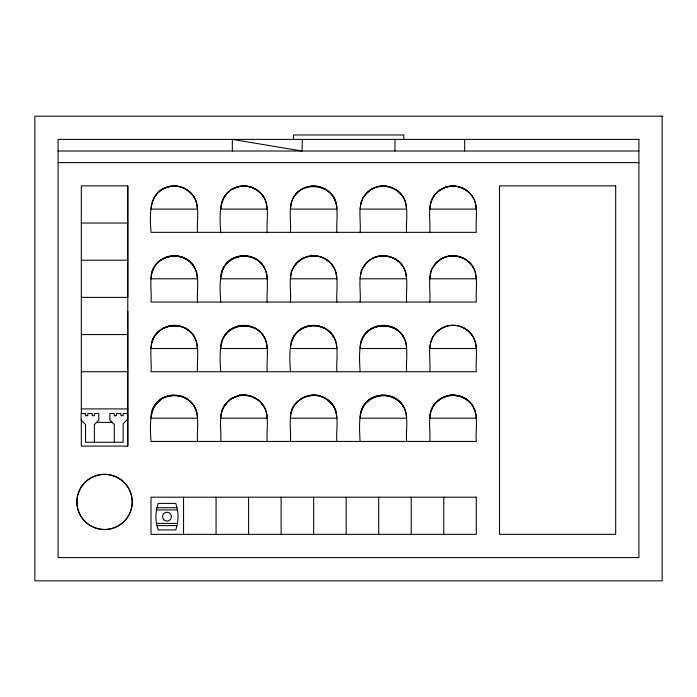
<?xml version="1.0" encoding="UTF-8"?>
<svg xmlns="http://www.w3.org/2000/svg" width="697" height="697" viewBox="0 0 697 697"><rect width="100%" height="100%" fill="white"/><g stroke="black" fill="none" stroke-linecap="round" stroke-linejoin="round"><path stroke-width="1.05" d="M81.314 419.524L81.314 446.08L127.786 446.08L127.786 311.376M81.314 413.155L81.314 185.864L127.786 185.864L127.786 297.384L81.314 297.384M429.814 232.336C430.79 219.224 426.163 203.175 436.618 192.668C441.079 188.46 446.916 186.047 453.05 185.864C461.231 186.003 468.959 190.464 473.167 197.486C478.839 208.194 475.258 220.818 476.286 232.336L151.014 232.336C149.846 215.896 148.156 192.058 168.238 186.657C176.175 184.67 184.801 186.988 190.682 192.668C201.137 203.175 196.51 219.224 197.486 232.336M429.814 441.436C430.79 428.324 426.163 412.275 436.618 401.768C441.079 397.56 446.916 395.147 453.05 394.964C461.231 395.103 468.959 399.564 473.167 406.586C478.839 417.294 475.258 429.918 476.286 441.436L151.014 441.436C149.916 424.865 148.104 401.211 168.238 395.757C176.175 393.77 184.801 396.088 190.682 401.768C201.137 412.275 196.51 428.324 197.486 441.436M162.636 189.244C174.363 184.121 168.491 186.901 162.636 188.983C155.614 193.191 151.153 200.919 151.014 209.1L197.486 209.1L196.693 203.088M151.807 412.267C158.446 386.495 197.582 391.827 197.486 418.2L151.014 418.2C150.334 391.305 190.569 387.427 196.693 412.267M168.238 186.953L174.25 185.864L168.238 186.657M180.262 395.757L185.864 398.083M196.693 203.167C194.202 192.921 183.694 186.143 174.25 185.864M194.332 197.512C190.447 191.048 182.536 185.907 174.25 186.169M220.714 441.436C221.803 428.446 216.933 412.293 227.518 401.986C231.953 397.656 237.633 395.103 243.95 394.964C252.131 395.103 259.859 399.564 264.067 406.586C269.739 417.294 266.158 429.918 267.186 441.436M220.714 232.336C219.546 215.896 217.856 192.058 237.938 186.657C245.875 184.67 254.501 186.988 260.382 192.668C270.837 203.175 266.21 219.224 267.186 232.336M232.336 398.344C247.418 391.618 236.797 397.055 232.336 398.083C237.904 395.765 244.028 394.005 249.962 396.053C259.798 398.728 267.247 407.893 267.186 418.2L220.714 418.2C220.757 410.019 225.375 402.282 232.336 398.083C229.208 398.841 217.211 415.046 227.518 401.986M232.336 189.244C244.063 184.121 238.191 186.901 232.336 188.983C225.314 193.191 220.853 200.919 220.714 209.1L267.186 209.1L266.393 203.088M243.95 395.269C262.421 397.264 238.383 393.936 237.938 395.757M237.938 186.953L243.95 185.864L237.938 186.657M249.962 396.053C265.54 402.857 258.387 401.611 264.067 406.734M266.393 203.167C263.936 192.999 253.499 186.508 243.95 185.864M290.414 441.436C291.503 428.446 286.633 412.293 297.218 401.986C301.653 397.656 307.333 395.103 313.65 394.964C321.831 395.103 329.559 399.564 333.767 406.586C339.439 417.294 335.858 429.918 336.886 441.436M333.767 406.586C330.944 402.282 325.421 397.447 319.662 396.053C326.858 397.752 334.107 404.338 336.093 412.267C329.664 386.8 289.952 391.688 290.414 418.2L336.886 418.2L336.093 412.188M291.207 412.188C294.012 399.973 308.71 392.829 319.662 395.757M469.482 401.986C467.286 399.825 462.747 397.098 459.062 396.053C446.263 393.866 448.702 394.589 459.062 396.053C468.95 398.388 476.304 408.067 476.286 418.2L429.814 418.2C428.899 395.521 462.564 386.495 473.167 406.656M430.607 203.167C432.358 197.016 436.078 192.32 441.436 189.244C434.963 192.703 429.692 201.024 429.814 209.1L476.286 209.1L475.493 203.088M447.038 396.053C441.61 397.151 436.244 401.55 432.933 406.586C437.071 399.52 445.627 395.269 453.05 394.964M441.436 189.244L447.038 186.657L441.436 188.983M447.038 186.953L453.05 185.864L447.038 186.657M475.493 412.267L473.132 406.612M475.493 203.167C473.036 192.999 462.599 186.508 453.05 185.864M302.341 139.4L302.036 151.014L232.336 139.4L232.336 151.014M197.486 371.736C196.51 358.624 201.137 342.575 190.682 332.068C186.221 327.86 180.384 325.447 174.25 325.264C166.069 325.403 158.341 329.864 154.133 336.886C148.461 347.594 152.042 360.218 151.014 371.736L476.286 371.736C475.232 358.65 480.015 342.602 469.586 332.094C465.099 327.86 459.218 325.447 453.05 325.264C444.817 325.368 437.141 329.951 432.828 336.904C427.261 347.637 430.859 360.227 429.814 371.736M336.886 232.336C335.91 219.224 340.537 203.175 330.082 192.668C325.621 188.46 319.784 186.047 313.65 185.864C305.469 186.003 297.741 190.464 293.533 197.486C287.861 208.194 291.442 220.818 290.414 232.336M336.886 302.036C335.91 288.924 340.537 272.875 330.082 262.368C325.621 258.16 319.784 255.747 313.65 255.564C305.469 255.703 297.741 260.164 293.533 267.186C287.861 277.894 291.442 290.518 290.414 302.036M406.586 232.336C405.61 219.224 410.237 203.175 399.782 192.668C395.321 188.46 389.484 186.047 383.35 185.864C375.169 186.003 367.441 190.464 363.233 197.486C357.561 208.194 361.142 220.818 360.114 232.336M406.586 302.036C405.61 288.924 410.237 272.875 399.782 262.368C395.321 258.16 389.484 255.747 383.35 255.564C375.169 255.703 367.441 260.164 363.233 267.186C357.561 277.894 361.142 290.518 360.114 302.036M197.486 302.036C196.51 288.924 201.137 272.875 190.682 262.368C186.221 258.16 180.384 255.747 174.25 255.564C166.069 255.703 158.341 260.164 154.133 267.186C148.461 277.894 152.042 290.518 151.014 302.036L476.286 302.036C475.31 288.924 479.937 272.875 469.482 262.368C465.021 258.16 459.184 255.747 453.05 255.564C444.869 255.703 437.141 260.164 432.933 267.186C427.261 277.894 430.842 290.518 429.814 302.036M473.272 336.904L473.167 336.886A23.236 23.236 0 0 0 432.933 336.886L430.607 342.488L429.814 348.5L476.286 348.5C476.225 338.245 468.994 328.81 459.114 326.065M196.693 272.867C189.845 247.104 150.961 252.575 151.014 278.8L197.486 278.8L196.693 272.788M196.693 342.567C189.863 316.856 150.996 322.389 151.014 348.5L197.486 348.5L196.693 342.488M267.186 302.036C266.21 288.924 270.837 272.875 260.382 262.368C254.501 256.688 245.875 254.37 237.938 256.357C217.29 261.767 219.843 285.761 220.714 302.036M267.186 371.736C266.21 358.624 270.837 342.575 260.382 332.068C254.501 326.388 245.875 324.07 237.938 326.057C217.281 331.467 219.843 355.461 220.714 371.736M291.207 203.167L290.414 209.1L336.886 209.1C337.365 183.076 297.462 177.918 291.207 203.088M291.207 272.788L290.414 278.8L336.886 278.8L336.093 272.788M336.886 371.736C335.91 358.624 340.537 342.575 330.082 332.068C324.201 326.388 315.575 324.07 307.638 326.057C286.981 331.467 289.543 355.461 290.414 371.736M360.907 203.088L360.114 209.1L406.586 209.1L405.793 203.088M360.907 272.788L360.114 278.8L406.586 278.8L405.793 272.788M406.586 371.736C405.61 358.624 410.237 342.575 399.782 332.068C393.901 326.388 385.275 324.07 377.338 326.057C356.681 331.467 359.243 355.461 360.114 371.736M406.586 441.436C405.61 428.324 410.237 412.275 399.782 401.768C393.901 396.088 385.275 393.77 377.338 395.757C356.681 401.167 359.243 425.161 360.114 441.436M430.607 272.788L429.814 278.8L476.286 278.8L475.493 272.788M156.476 509.934L158.132 503.391L175.836 503.391L177.491 509.934A40.931 40.931 0 0 1 177.491 523.395L175.836 529.938L158.132 529.938L156.476 523.395A40.931 40.931 0 0 1 156.476 509.934L177.491 509.934M293.533 267.343C303.726 254.283 290.388 269.678 291.207 272.867M363.233 197.634L366.918 192.886L371.736 188.983L366.918 192.886L363.233 197.486L360.907 203.167M363.233 267.343C373.426 254.283 360.088 269.678 360.907 272.867M403.467 406.734C393.16 386.452 359.138 395.739 360.114 418.2L406.586 418.2C407.048 392.045 367.258 386.678 360.907 412.267M432.933 267.343C443.126 254.283 429.788 269.678 430.607 272.867M151.807 272.867C156.206 253.682 185.202 249.665 194.367 267.343C186.273 252.471 162.462 252.436 154.133 267.186M151.807 342.567C156.102 323.347 185.132 319.496 194.367 337.034M221.507 272.875C228.311 247.226 267.204 252.453 267.186 278.8L220.714 278.8C219.755 255.956 253.9 247.357 264.067 267.352M221.507 342.567C228.241 317.301 267.178 321.883 267.186 348.5L220.714 348.5C219.625 325.421 254.388 317.37 264.067 337.034M221.507 412.267L223.833 406.586M291.207 342.567C298.028 316.865 336.834 322.214 336.886 348.5L290.414 348.5C290.074 333.872 305.704 321.953 319.662 326.353C325.874 327.912 330.561 331.737 333.732 336.912C334.403 338.184 329.725 331.336 330.082 332.068M360.907 342.567C367.197 316.996 407.074 322.328 406.586 348.5L360.114 348.5C359.164 325.908 393.056 316.699 403.467 337.034M222.665 200.405L221.507 203.167M155.954 404.347C167.986 393.326 163.011 396.393 154.133 406.734M154.133 406.586L159.7 400.514M155.03 405.523L157.818 401.768M325.264 328.383C315.079 322.911 299.745 326.057 293.533 336.886M403.467 336.886C395.112 322.171 371.588 322.171 363.233 336.886M255.564 258.97C244.856 252.767 230.176 256.731 223.833 267.186M162.636 188.983L157.818 192.668L154.133 197.634M232.336 188.983L227.518 192.668L223.833 197.634M297.218 401.986L302.036 398.344M333.732 267.212C330.544 262.168 325.455 258.369 319.662 256.662C309.642 255.25 306.41 254.379 319.662 256.662C327.59 258.491 333.819 264.991 336.093 272.867M333.732 197.512C324.968 182.03 301.339 182.762 293.533 197.634M403.432 197.512C397.203 186.962 382.418 183.05 371.736 189.244C383.847 181.481 401.96 188.408 405.793 203.167M403.467 406.586C398.275 397.97 386.678 393.361 377.338 396.053M307.638 256.357L302.036 258.953L297.218 262.595C301.479 258.029 307.29 256.357 313.65 255.877L307.638 256.662M446.986 326.065L441.34 328.392L436.618 332.068M168.238 396.053L174.25 395.269M180.262 326.057L174.25 325.577L168.238 326.353M255.564 328.383C250.772 326.414 243.262 324.471 237.938 326.353M58.086 151.014L638.914 151.014M58.086 162.636L638.914 162.636M81.314 223.04L127.786 223.04M81.314 260.216L127.786 260.216M81.314 334.56L127.786 334.56M81.314 371.736L127.786 371.736M81.314 408.904L127.786 408.904M96.595 422.356L112.086 422.356M156.903 507.721L177.055 507.721M156.476 523.395L177.491 523.395M156.903 525.608L177.055 525.608M403.467 267.343C396.393 254.483 377.243 252.087 366.918 262.595C377.757 250.206 401.481 255.799 405.793 272.867M453.05 186.169C461.214 185.916 468.82 190.447 473.132 197.512M243.95 186.169C252.114 185.916 259.72 190.447 264.032 197.512M473.167 267.343C466.249 254.614 446.794 252.148 436.618 262.595C447.831 250.197 470.928 255.494 475.493 272.867M223.833 336.886L227.518 332.068L232.336 328.383M336.093 203.167L333.767 197.486M464.664 139.4L464.664 151.014M443.754 497.196L443.754 534.364M432.933 406.586L430.607 412.267M411.23 497.196L411.23 534.364M403.79 139.4L403.79 134.974L293.515 134.974L293.515 139.4M394.964 139.4L394.964 151.014M378.706 497.196L378.706 534.364M371.736 398.083L366.918 401.986M346.174 497.196L346.174 534.364M313.65 395.269L307.638 395.757M313.65 497.196L313.65 534.364M281.126 497.196L281.126 534.364M248.594 497.196L248.594 534.364M216.07 497.196L216.07 534.364M190.682 332.068L185.864 328.644M183.546 497.196L183.546 534.364M127.786 185.864L127.786 446.08M114.299 442.273L114.299 424.569L109.873 420.143L109.873 413.504L114.299 413.504L114.299 415.717L116.512 415.717L116.512 413.504L120.938 413.504L120.938 415.717L123.151 415.717L123.151 413.504L127.577 413.504L127.577 419.324L123.151 423.75L123.151 442.273L85.539 442.273L85.539 424.569L81.113 420.143L81.113 413.504L85.539 413.504L85.539 415.717L87.752 415.717L87.752 413.504L92.17 413.504L92.17 415.717L94.383 415.717L94.383 413.504L98.808 413.504L98.808 420.143L94.383 424.569L94.383 442.273M84.99 521.33A27.662 27.566 0 0 1 84.99 482.35A27.662 27.566 0 0 1 124.11 482.35A27.662 27.566 0 0 1 124.11 521.33M123.369 522.044A27.662 27.566 0 0 1 105.578 529.389M103.522 529.389A27.662 27.566 0 0 1 85.731 522.044M662.15 116.164L34.85 116.164L34.85 580.836L662.15 580.836L662.15 116.164M638.914 139.4L58.086 139.4L58.086 557.6L638.914 557.6L638.914 139.4M615.686 185.864L499.514 185.864L499.514 534.364L615.686 534.364L615.686 185.864M476.286 497.196L151.014 497.196L151.014 534.364L476.286 534.364L476.286 497.196M163.856 519.796A4.426 4.426 0 0 0 171.253 517.81A4.426 4.426 0 0 0 165.834 512.391A4.426 4.426 0 0 0 163.856 519.796M84.99 521.513A27.662 27.566 0 0 0 131.263 509.158A27.662 27.566 0 0 0 97.388 475.398A27.662 27.566 0 0 0 84.99 521.513"/></g></svg>
